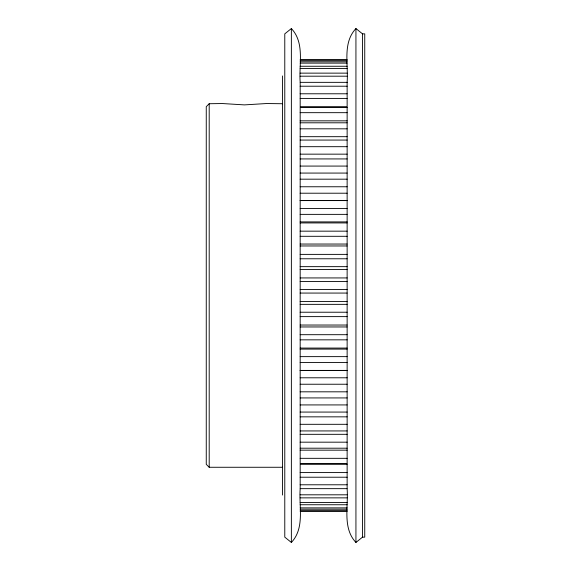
<?xml version="1.0" encoding="UTF-8"?>
<svg xmlns="http://www.w3.org/2000/svg" width="571" height="571" viewBox="0 0 571 571"><rect width="100%" height="100%" fill="white"/><g stroke="black" fill="none" stroke-linecap="round" stroke-linejoin="round"><path stroke-width="0.86" d="M347.132 488.833C348.51 506.498 342.307 528.039 355.933 542.45L362.528 537.147L364.741 537.147L364.741 33.853L362.528 33.853L355.933 28.55C342.307 42.961 348.51 64.502 347.132 82.167M300.175 82.167C298.79 64.502 305 42.961 291.367 28.55L284.779 33.853L284.779 537.147L291.367 542.45C305 528.039 298.79 506.498 300.175 488.833M282.566 103.729L266.421 103.544L244.417 104.886L222.405 103.544L209.2 103.729L206.259 106.663L206.259 464.337L209.2 467.271L282.566 467.271M300.175 59.755L347.132 59.755M300.175 60.198L347.132 60.198M300.175 61.782L347.132 61.782M300.175 63.117L347.132 63.117M300.175 66.257L347.132 66.257M300.175 68.463L347.132 68.463M300.175 73.138L347.132 73.138M300.175 76.193L347.132 76.193M300.175 86.214L347.132 86.214M300.175 93.78L347.132 93.78M300.175 98.419L347.132 98.419M300.175 112.673L347.132 112.673M300.175 120.838L347.132 120.838M300.175 122.801L347.132 122.801M300.175 128.825L347.132 128.825M300.175 136.683L347.132 136.683M300.175 140.066L347.132 140.066M300.175 146.69L347.132 146.69M300.175 154.156L347.132 154.156M300.175 158.931L347.132 158.931M300.175 166.075L347.132 166.075M300.175 173.07L347.132 173.07M300.175 179.18L347.132 179.18M300.175 186.767L347.132 186.767M300.175 193.212L347.132 193.212M300.175 200.442L347.132 200.442M300.175 200.592L347.132 200.592M300.175 208.543L347.132 208.543M300.175 214.368L347.132 214.368M300.175 221.898L347.132 221.898M300.175 222.933L347.132 222.933M300.175 231.162L347.132 231.162M300.175 236.301L347.132 236.301M300.175 244.045L347.132 244.045M300.175 245.965L347.132 245.965M300.175 254.38L347.132 254.38M300.175 258.777L347.132 258.777M300.175 266.65L347.132 266.65M300.175 269.426L347.132 269.426M300.175 277.934L347.132 277.934M300.175 281.539L347.132 281.539M300.175 289.461L347.132 289.461M300.175 293.066L347.132 293.066M300.175 301.574L347.132 301.574M300.175 304.35L347.132 304.35M300.175 312.223L347.132 312.223M300.175 316.62L347.132 316.62M300.175 325.035L347.132 325.035M300.175 326.955L347.132 326.955M300.175 334.699L347.132 334.699M300.175 339.838L347.132 339.838M300.175 348.067L347.132 348.067M300.175 349.102L347.132 349.102M300.175 356.632L347.132 356.632M300.175 362.457L347.132 362.457M300.175 370.408L347.132 370.408M300.175 370.558L347.132 370.558M300.175 377.788L347.132 377.788M300.175 384.233L347.132 384.233M300.175 391.82L347.132 391.82M300.175 397.93L347.132 397.93M300.175 404.925L347.132 404.925M300.175 412.069L347.132 412.069M300.175 416.844L347.132 416.844M300.175 424.31L347.132 424.31M300.175 430.934L347.132 430.934M300.175 434.317L347.132 434.317M300.175 442.175L347.132 442.175M300.175 448.199L347.132 448.199M300.175 450.162L347.132 450.162M300.175 458.327L347.132 458.327M300.175 472.581L347.132 472.581M300.175 477.22L347.132 477.22M300.175 484.786L347.132 484.786M300.175 494.807L347.132 494.807M300.175 497.862L347.132 497.862M300.175 502.537L347.132 502.537M300.175 504.743L347.132 504.743M300.175 507.883L347.132 507.883M300.175 509.218L347.132 509.218M300.175 510.802L347.132 510.802M300.175 511.245L347.132 511.245M362.528 33.853L362.528 537.147M355.933 28.55L355.933 542.45M291.367 28.55L291.367 542.45M282.566 75.943L282.566 495.057M209.2 103.729L209.2 467.271M347.132 82.345L300.175 82.345L300.175 106.798L347.132 106.798L347.132 82.345M347.132 107.312L300.175 107.312L300.175 463.688L347.132 463.688L347.132 107.312M347.132 464.202L300.175 464.202L300.175 488.655L347.132 488.655L347.132 464.202"/></g></svg>
